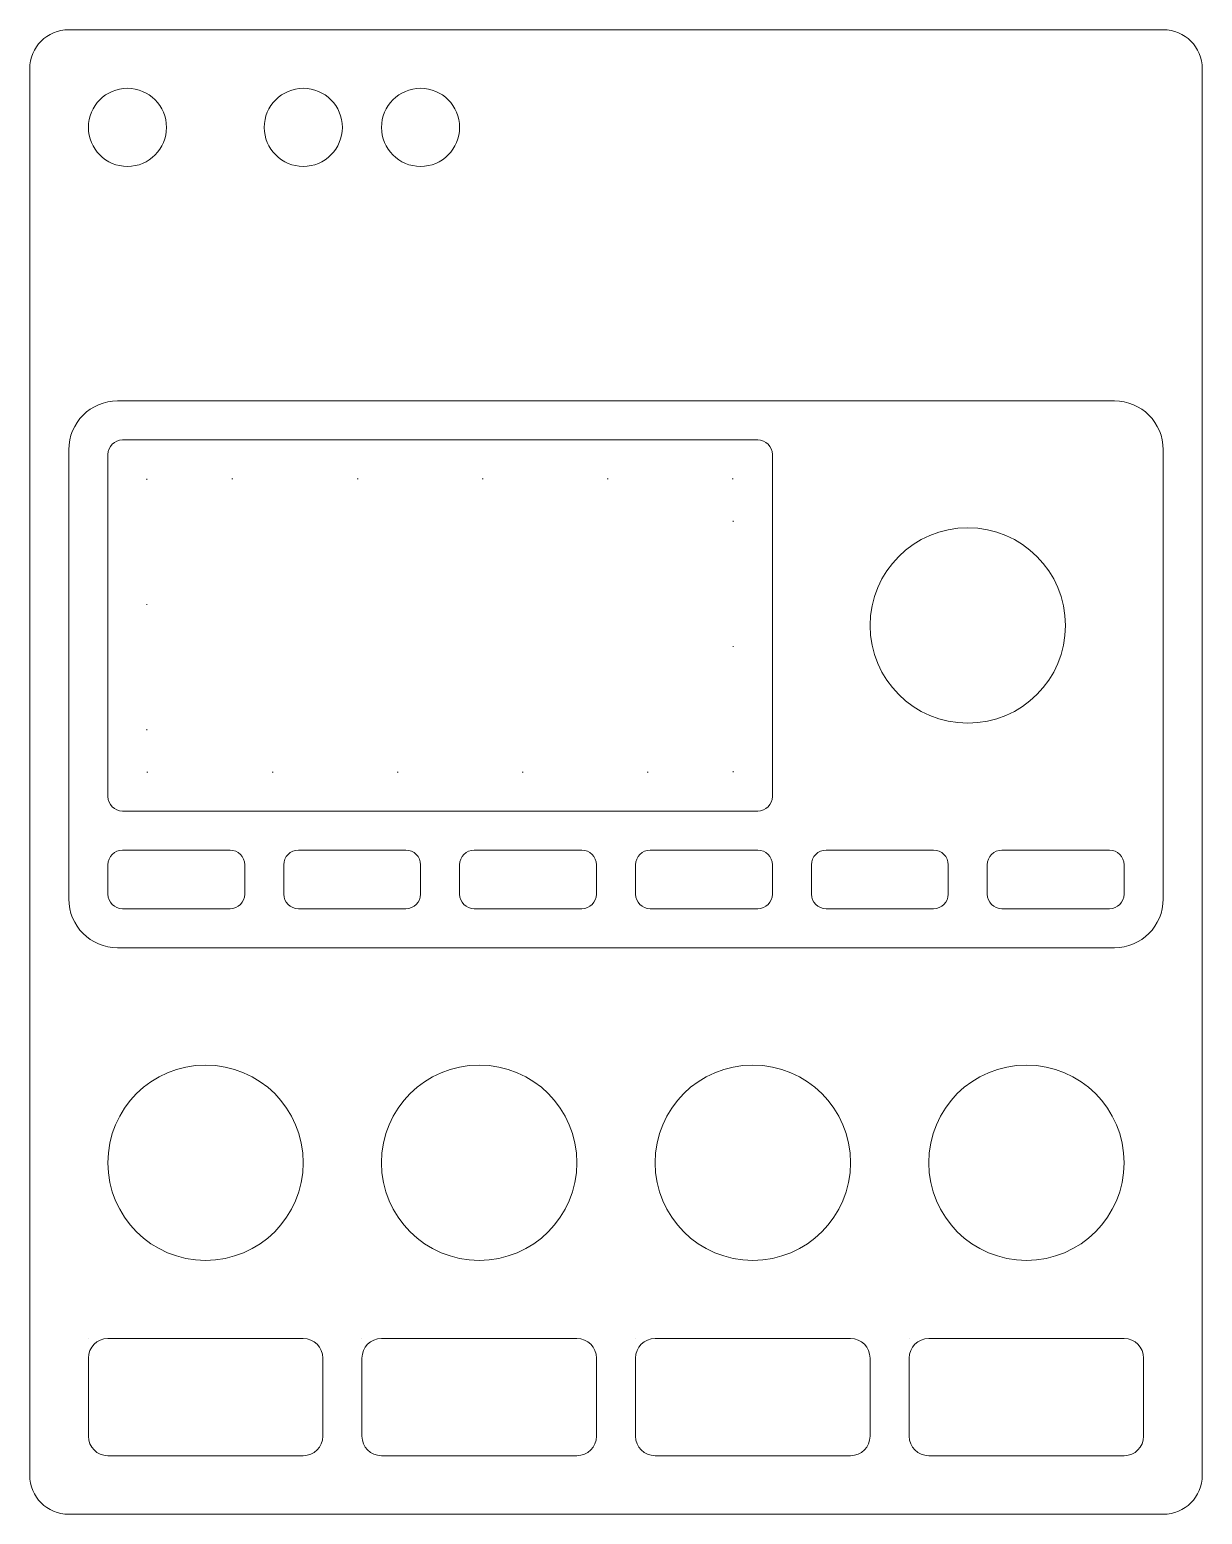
# Model space of a CAD drawing. Header units: millimetres. Extents: x -60 to 60, y -2 to 150.
import ezdxf

# ---------------------------------------------------------------- set-up
doc = ezdxf.new("R2010")
doc.units = ezdxf.units.MM
doc.linetypes.add('DOTX2', pattern=[12.7, 0, -12.7])
doc.layers.get('0').update_dxf_attribs({"linetype": 'CONTINUOUS', "lineweight": 0, "true_color": 0x000000})
doc.layers.add('noname', color=9, linetype='DOTX2', lineweight=0, true_color=0xc0c0c0)

msp = doc.modelspace()

# ---------------------------------------------------------------- linework, layer by layer
for p, q in [((56, 150), (-56, 150)), ((-60, 146), (-60, 2)), ((60, 2), (60, 146)), ((-51, 112), (51, 112)), ((14.5, 108), (-50.5, 108)), ((-56, 61), (-56, 107)), ((-52, 106.5), (-52, 71.5)), ((16, 106.5), (16, 71.5)), ((56, 107), (56, 61)), ((16, 89), (16, 89)), ((-50.5, 70), (14.5, 70)), ((-50.5, 66), (-39.5, 66)), ((-21.5, 66), (-32.5, 66)), ((-14.5, 66), (-3.5, 66)), ((14.5, 66), (3.5, 66)), ((21.5, 66), (32.5, 66)), ((50.5, 66), (39.5, 66)), ((-52, 61.5), (-52, 64.5)), ((-38, 64.5), (-38, 61.5)), ((-34, 64.5), (-34, 61.5)), ((-20, 61.5), (-20, 64.5)), ((-16, 64.5), (-16, 61.5)), ((-2, 64.5), (-2, 61.5)), ((2, 64.5), (2, 61.5)), ((16, 61.5), (16, 64.5)), ((20, 64.5), (20, 61.5)), ((34, 64.5), (34, 61.5)), ((38, 64.5), (38, 61.5)), ((52, 61.5), (52, 64.5)), ((-39.5, 60), (-50.5, 60)), ((-32.5, 60), (-21.5, 60)), ((-3.5, 60), (-14.5, 60)), ((3.5, 60), (14.5, 60)), ((32.5, 60), (21.5, 60)), ((39.5, 60), (50.5, 60)), ((51, 56), (-51, 56)), ((-54, 16), (-54, 16)), ((-54, 16), (-54, 16)), ((-54, 16), (-54, 16)), ((-54, 16), (-54, 16)), ((-52, 16), (-32, 16)), ((-26, 16), (-26, 16)), ((-26, 16), (-26, 16)), ((-26, 16), (-26, 16)), ((-26, 16), (-26, 16)), ((-24, 16), (-4, 16)), ((2, 16), (2, 16)), ((2, 16), (2, 16)), ((2, 16), (2, 16)), ((2, 16), (2, 16)), ((4, 16), (24, 16)), ((30, 16), (30, 16)), ((30, 16), (30, 16)), ((30, 16), (30, 16)), ((30, 16), (30, 16)), ((32, 16), (52, 16)), ((-54, 6), (-54, 14)), ((-30, 14), (-30, 6)), ((-26, 6), (-26, 14)), ((-2, 14), (-2, 6)), ((2, 6), (2, 14)), ((26, 14), (26, 6)), ((30, 6), (30, 14)), ((54, 14), (54, 6)), ((-32, 4), (-52, 4)), ((-4, 4), (-24, 4)), ((24, 4), (4, 4)), ((52, 4), (32, 4)), ((-56, -2), (56, -2))]:
    msp.add_line(p, q)
for centre, radius in [((-50, 140), 4), ((-32, 140), 4), ((-20, 140), 4), ((36, 89), 10), ((-42, 34), 10), ((-14, 34), 10), ((14, 34), 10), ((42, 34), 10)]:
    msp.add_circle(centre, radius)
for centre, radius, start, end in [((-56, 146), 4, 90, 180), ((56, 146), 4, 0, 90), ((-51, 107), 5, 90, 180), ((51, 107), 5, 0, 90), ((-50.5, 106.5), 1.5, 90, 180), ((14.5, 106.5), 1.5, 0, 90), ((-50.5, 71.5), 1.5, 180, 270), ((14.5, 71.5), 1.5, 270, 0), ((-50.5, 64.5), 1.5, 90, 180), ((-39.5, 64.5), 1.5, 0, 90), ((-32.5, 64.5), 1.5, 90, 180), ((-21.5, 64.5), 1.5, 0, 90), ((-14.5, 64.5), 1.5, 90, 180), ((-3.5, 64.5), 1.5, 0, 90), ((3.5, 64.5), 1.5, 90, 180), ((14.5, 64.5), 1.5, 0, 90), ((21.5, 64.5), 1.5, 90, 180), ((32.5, 64.5), 1.5, 0, 90), ((39.5, 64.5), 1.5, 90, 180), ((50.5, 64.5), 1.5, 0, 90), ((-51, 61), 5, 180, 270), ((-50.5, 61.5), 1.5, 180, 270), ((-39.5, 61.5), 1.5, 270, 0), ((-32.5, 61.5), 1.5, 180, 270), ((-21.5, 61.5), 1.5, 270, 0), ((-14.5, 61.5), 1.5, 180, 270), ((-3.5, 61.5), 1.5, 270, 0), ((3.5, 61.5), 1.5, 180, 270), ((14.5, 61.5), 1.5, 270, 0), ((21.5, 61.5), 1.5, 180, 270), ((32.5, 61.5), 1.5, 270, 0), ((39.5, 61.5), 1.5, 180, 270), ((50.5, 61.5), 1.5, 270, 0), ((51, 61), 5, 270, 0), ((-52, 14), 2, 90, 180), ((-32, 14), 2, 0, 90), ((-24, 14), 2, 90, 180), ((-4, 14), 2, 0, 90), ((4, 14), 2, 90, 180), ((24, 14), 2, 0, 90), ((32, 14), 2, 90, 180), ((52, 14), 2, 0, 90), ((-52, 6), 2, 180, 270), ((-32, 6), 2, 270, 0), ((-24, 6), 2, 180, 270), ((-4, 6), 2, 270, 0), ((4, 6), 2, 180, 270), ((24, 6), 2, 270, 0), ((32, 6), 2, 180, 270), ((52, 6), 2, 270, 0), ((-56, 2), 4, 180, 270), ((56, 2), 4, 270, 0)]:
    msp.add_arc(centre, radius, start, end)
at = {"layer": 'noname'}
for p, q in [((12, 104), (-48, 104)), ((-48, 104), (-48, 74)), ((12, 74), (12, 104)), ((-48, 74), (12, 74))]:
    msp.add_line(p, q, dxfattribs=at)

doc.saveas('drawing.dxf')
